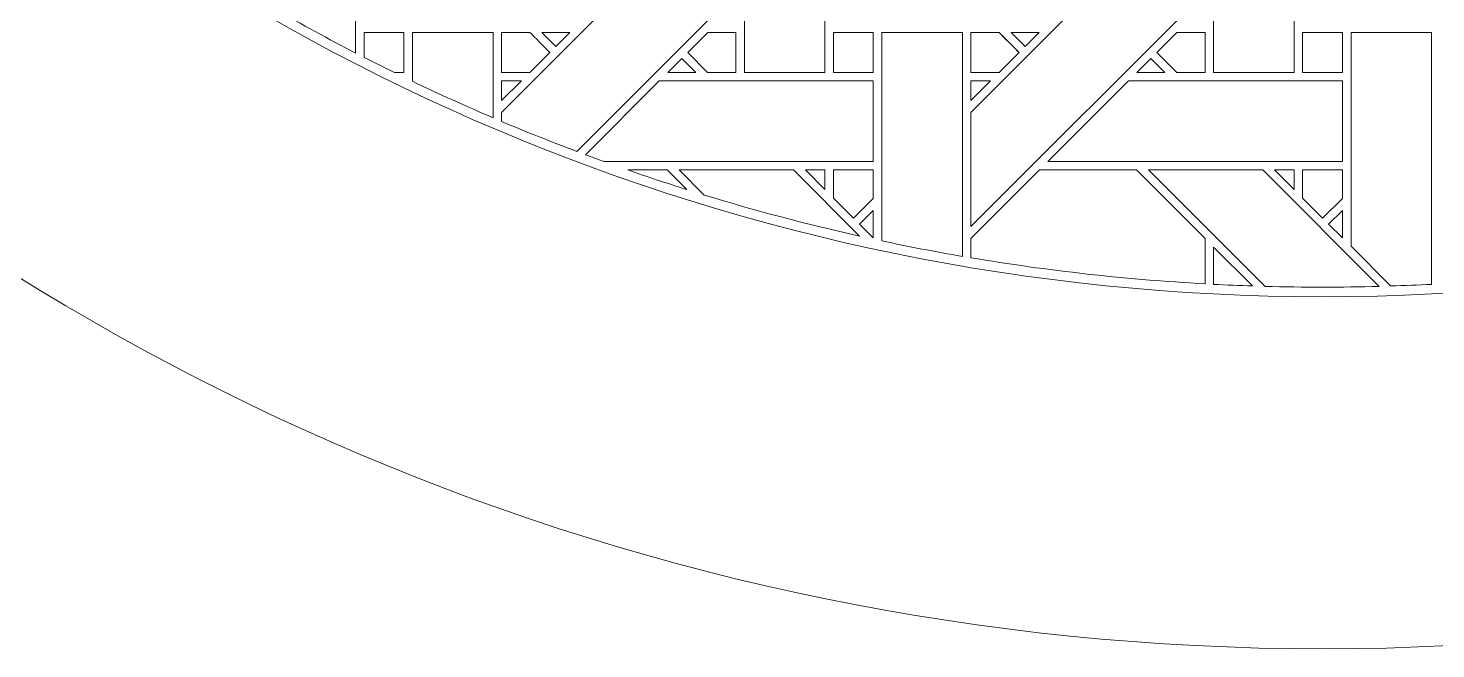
# Model space of a CAD drawing. Header units: inches. Extents: x 7.4 to 17.4, y 4.1 to 14.1.
# Drawn here: x 9.766 to 12.612, y 4.095 to 5.349 of the extents above; entities that cross this region are included whole.
import ezdxf

# ---------------------------------------------------------------- set-up
doc = ezdxf.new("R2010")
doc.units = ezdxf.units.IN
doc.header["$MEASUREMENT"] = 0
doc.layers.add('Design', color=7, linetype='Continuous', lineweight=0)

msp = doc.modelspace()

# ---------------------------------------------------------------- linework, layer by layer
at = {"layer": 'Design'}
for points, knots in [([(12.3829, 14.0948), (9.6214, 14.0948), (7.3829, 11.8562), (7.3829, 9.0948), (7.3829, 6.3333), (9.6214, 4.0948), (12.3829, 4.0948), (15.1443, 4.0948), (17.3829, 6.3333), (17.3829, 9.0948), (17.3829, 11.8562), (15.1443, 14.0948), (12.3829, 14.0948)], [0, 0, 0, 0, 1, 1, 1, 2, 2, 2, 3, 3, 3, 4, 4, 4, 4]), ([(12.3829, 13.3833), (10.0144, 13.3833), (8.0943, 11.4632), (8.0943, 9.0948), (8.0943, 6.7263), (10.0144, 4.8063), (12.3829, 4.8063), (14.7513, 4.8063), (16.6714, 6.7263), (16.6714, 9.0948), (16.6714, 11.4632), (14.7513, 13.3833), (12.3829, 13.3833)], [0, 0, 0, 0, 1, 1, 1, 2, 2, 2, 3, 3, 3, 4, 4, 4, 4]), ([(10.265, 5.3872), (10.265, 5.3872), (10.265, 5.8553), (10.265, 5.8553), (10.265, 5.8553), (10.4278, 5.6932), (10.4278, 5.6932), (10.4278, 5.6932), (10.4278, 5.2987), (10.4278, 5.2987), (10.3728, 5.3271), (10.3185, 5.3566), (10.265, 5.3872)], [0, 0, 0, 0, 1, 1, 1, 2, 2, 2, 3, 3, 3, 4, 4, 4, 4]), ([(11.3765, 5.6932), (11.3765, 5.6932), (11.3765, 5.2595), (11.3765, 5.2595), (11.3765, 5.2595), (11.2137, 5.2595), (11.2137, 5.2595), (11.2137, 5.2595), (11.2137, 5.8553), (11.2137, 5.8553), (11.2137, 5.8553), (11.3765, 5.6932), (11.3765, 5.6932)], [0, 0, 0, 0, 1, 1, 1, 2, 2, 2, 3, 3, 3, 4, 4, 4, 4]), ([(12.3252, 5.6932), (12.3252, 5.6932), (12.3252, 5.2595), (12.3252, 5.2595), (12.3252, 5.2595), (12.1625, 5.2595), (12.1625, 5.2595), (12.1625, 5.2595), (12.1625, 5.8553), (12.1625, 5.8553), (12.1625, 5.8553), (12.3252, 5.6932), (12.3252, 5.6932)], [0, 0, 0, 0, 1, 1, 1, 2, 2, 2, 3, 3, 3, 4, 4, 4, 4]), ([(10.7229, 5.1782), (10.7229, 5.1782), (11.1966, 5.6518), (11.1966, 5.6518), (11.1966, 5.6518), (11.1966, 5.4217), (11.1966, 5.4217), (11.1966, 5.4217), (10.8748, 5.0999), (10.8748, 5.0999), (10.8238, 5.1192), (10.773, 5.1392), (10.7229, 5.1604), (10.7229, 5.1604), (10.7229, 5.1782), (10.7229, 5.1782)], [0, 0, 0, 0, 1, 1, 1, 2, 2, 2, 3, 3, 3, 4, 4, 4, 5, 5, 5, 5]), ([(11.6717, 5.1782), (11.6717, 5.1782), (12.1453, 5.6518), (12.1453, 5.6518), (12.1453, 5.6518), (12.1453, 5.4217), (12.1453, 5.4217), (12.1453, 5.4217), (11.6717, 4.9481), (11.6717, 4.9481), (11.6717, 4.9481), (11.6717, 5.1782), (11.6717, 5.1782)], [0, 0, 0, 0, 1, 1, 1, 2, 2, 2, 3, 3, 3, 4, 4, 4, 4]), ([(10.4451, 5.2898), (10.4451, 5.2898), (10.4451, 5.3403), (10.4451, 5.3403), (10.4451, 5.3403), (10.5253, 5.3403), (10.5253, 5.3403), (10.5253, 5.3403), (10.5253, 5.2595), (10.5253, 5.2595), (10.5253, 5.2595), (10.5061, 5.2595), (10.5061, 5.2595), (10.4857, 5.2695), (10.4653, 5.2795), (10.4451, 5.2898)], [0, 0, 0, 0, 1, 1, 1, 2, 2, 2, 3, 3, 3, 4, 4, 4, 5, 5, 5, 5]), ([(10.5253, 5.2595), (10.5253, 5.2595), (10.5061, 5.2595), (10.5061, 5.2595), (10.4857, 5.2695), (10.4653, 5.2795), (10.4451, 5.2898), (10.4451, 5.2898), (10.4451, 5.3403), (10.4451, 5.3403), (10.4451, 5.3403), (10.5253, 5.3403), (10.5253, 5.3403), (10.5253, 5.3403), (10.5253, 5.2595), (10.5253, 5.2595)], [0, 0, 0, 0, 1, 1, 1, 2, 2, 2, 3, 3, 3, 4, 4, 4, 5, 5, 5, 5]), ([(10.5429, 5.2415), (10.5429, 5.2415), (10.5429, 5.3403), (10.5429, 5.3403), (10.5429, 5.3403), (10.7058, 5.3403), (10.7058, 5.3403), (10.7058, 5.3403), (10.7058, 5.1678), (10.7058, 5.1678), (10.6509, 5.1913), (10.5966, 5.2158), (10.5429, 5.2415)], [0, 0, 0, 0, 1, 1, 1, 2, 2, 2, 3, 3, 3, 4, 4, 4, 4]), ([(10.8203, 5.2999), (10.8203, 5.2999), (10.7799, 5.2595), (10.7799, 5.2595), (10.7799, 5.2595), (10.7229, 5.2595), (10.7229, 5.2595), (10.7229, 5.2595), (10.7229, 5.3403), (10.7229, 5.3403), (10.7229, 5.3403), (10.78, 5.3403), (10.78, 5.3403), (10.7851, 5.3351), (10.8159, 5.3043), (10.8203, 5.2999)], [0, 0, 0, 0, 1, 1, 1, 2, 2, 2, 3, 3, 3, 4, 4, 4, 5, 5, 5, 5]), ([(10.7229, 5.2595), (10.7229, 5.2595), (10.7229, 5.3403), (10.7229, 5.3403), (10.7229, 5.3403), (10.78, 5.3403), (10.78, 5.3403), (10.7852, 5.3351), (10.816, 5.3042), (10.8203, 5.2999), (10.8203, 5.2999), (10.7799, 5.2595), (10.7799, 5.2595), (10.7799, 5.2595), (10.7229, 5.2595), (10.7229, 5.2595)], [0, 0, 0, 0, 1, 1, 1, 2, 2, 2, 3, 3, 3, 4, 4, 4, 5, 5, 5, 5]), ([(10.8044, 5.3403), (10.8044, 5.3403), (10.8608, 5.3403), (10.8608, 5.3403), (10.8608, 5.3403), (10.8325, 5.3121), (10.8325, 5.3121), (10.8325, 5.3121), (10.8044, 5.3403), (10.8044, 5.3403)], [0, 0, 0, 0, 1, 1, 1, 2, 2, 2, 3, 3, 3, 3]), ([(11.1396, 5.3403), (11.1396, 5.3403), (11.1966, 5.3403), (11.1966, 5.3403), (11.1966, 5.3403), (11.1966, 5.2595), (11.1966, 5.2595), (11.1966, 5.2595), (11.1395, 5.2595), (11.1395, 5.2595), (11.1395, 5.2595), (11.0991, 5.2998), (11.0991, 5.2998), (11.0991, 5.2998), (11.1396, 5.3403), (11.1396, 5.3403)], [0, 0, 0, 0, 1, 1, 1, 2, 2, 2, 3, 3, 3, 4, 4, 4, 5, 5, 5, 5]), ([(11.1966, 5.3403), (11.1966, 5.3403), (11.1966, 5.2595), (11.1966, 5.2595), (11.1966, 5.2595), (11.1395, 5.2595), (11.1395, 5.2595), (11.1395, 5.2595), (11.0991, 5.2998), (11.0991, 5.2998), (11.0991, 5.2998), (11.1396, 5.3403), (11.1396, 5.3403), (11.1396, 5.3403), (11.1966, 5.3403), (11.1966, 5.3403)], [0, 0, 0, 0, 1, 1, 1, 2, 2, 2, 3, 3, 3, 4, 4, 4, 5, 5, 5, 5]), ([(11.474, 5.3403), (11.474, 5.3403), (11.474, 5.2595), (11.474, 5.2595), (11.474, 5.2595), (11.3938, 5.2595), (11.3938, 5.2595), (11.3938, 5.2595), (11.3938, 5.3403), (11.3938, 5.3403), (11.3938, 5.3403), (11.474, 5.3403), (11.474, 5.3403)], [0, 0, 0, 0, 1, 1, 1, 2, 2, 2, 3, 3, 3, 4, 4, 4, 4]), ([(11.3938, 5.3403), (11.3938, 5.3403), (11.474, 5.3403), (11.474, 5.3403), (11.474, 5.3403), (11.474, 5.2595), (11.474, 5.2595), (11.474, 5.2595), (11.3938, 5.2595), (11.3938, 5.2595), (11.3938, 5.2595), (11.3938, 5.3403), (11.3938, 5.3403)], [0, 0, 0, 0, 1, 1, 1, 2, 2, 2, 3, 3, 3, 4, 4, 4, 4]), ([(11.4916, 4.9191), (11.4916, 4.9191), (11.4916, 5.3403), (11.4916, 5.3403), (11.4916, 5.3403), (11.6545, 5.3403), (11.6545, 5.3403), (11.6545, 5.3403), (11.6545, 4.8878), (11.6545, 4.8878), (11.5998, 4.8972), (11.5455, 4.9076), (11.4916, 4.9191)], [0, 0, 0, 0, 1, 1, 1, 2, 2, 2, 3, 3, 3, 4, 4, 4, 4]), ([(11.6717, 5.3403), (11.6717, 5.3403), (11.7287, 5.3403), (11.7287, 5.3403), (11.7339, 5.3351), (11.7646, 5.3043), (11.7691, 5.2999), (11.7691, 5.2999), (11.7286, 5.2595), (11.7286, 5.2595), (11.7286, 5.2595), (11.6717, 5.2595), (11.6717, 5.2595), (11.6717, 5.2595), (11.6717, 5.3403), (11.6717, 5.3403)], [0, 0, 0, 0, 1, 1, 1, 2, 2, 2, 3, 3, 3, 4, 4, 4, 5, 5, 5, 5]), ([(11.6717, 5.3403), (11.6717, 5.3403), (11.7287, 5.3403), (11.7287, 5.3403), (11.734, 5.335), (11.7649, 5.3041), (11.7691, 5.2999), (11.7691, 5.2999), (11.7286, 5.2595), (11.7286, 5.2595), (11.7286, 5.2595), (11.6717, 5.2595), (11.6717, 5.2595), (11.6717, 5.2595), (11.6717, 5.3403), (11.6717, 5.3403)], [0, 0, 0, 0, 1, 1, 1, 2, 2, 2, 3, 3, 3, 4, 4, 4, 5, 5, 5, 5]), ([(11.8096, 5.3403), (11.8096, 5.3403), (11.7813, 5.3121), (11.7813, 5.3121), (11.7813, 5.3121), (11.7531, 5.3403), (11.7531, 5.3403), (11.7531, 5.3403), (11.8096, 5.3403), (11.8096, 5.3403)], [0, 0, 0, 0, 1, 1, 1, 2, 2, 2, 3, 3, 3, 3]), ([(12.0883, 5.3403), (12.0883, 5.3403), (12.1453, 5.3403), (12.1453, 5.3403), (12.1453, 5.3403), (12.1453, 5.2595), (12.1453, 5.2595), (12.1453, 5.2595), (12.0882, 5.2595), (12.0882, 5.2595), (12.0882, 5.2595), (12.0479, 5.2998), (12.0479, 5.2998), (12.0479, 5.2998), (12.0883, 5.3403), (12.0883, 5.3403)], [0, 0, 0, 0, 1, 1, 1, 2, 2, 2, 3, 3, 3, 4, 4, 4, 5, 5, 5, 5]), ([(12.0479, 5.2998), (12.0479, 5.2998), (12.0883, 5.3403), (12.0883, 5.3403), (12.0883, 5.3403), (12.1453, 5.3403), (12.1453, 5.3403), (12.1453, 5.3403), (12.1453, 5.2595), (12.1453, 5.2595), (12.1453, 5.2595), (12.0882, 5.2595), (12.0882, 5.2595), (12.0882, 5.2595), (12.0479, 5.2998), (12.0479, 5.2998)], [0, 0, 0, 0, 1, 1, 1, 2, 2, 2, 3, 3, 3, 4, 4, 4, 5, 5, 5, 5]), ([(12.3425, 5.3403), (12.3425, 5.3403), (12.4228, 5.3403), (12.4228, 5.3403), (12.4228, 5.3403), (12.4228, 5.2595), (12.4228, 5.2595), (12.4228, 5.2595), (12.3425, 5.2595), (12.3425, 5.2595), (12.3425, 5.2595), (12.3425, 5.3403), (12.3425, 5.3403)], [0, 0, 0, 0, 1, 1, 1, 2, 2, 2, 3, 3, 3, 4, 4, 4, 4]), ([(12.4228, 5.3403), (12.4228, 5.3403), (12.4228, 5.2595), (12.4228, 5.2595), (12.4228, 5.2595), (12.3425, 5.2595), (12.3425, 5.2595), (12.3425, 5.2595), (12.3425, 5.3403), (12.3425, 5.3403), (12.3425, 5.3403), (12.4228, 5.3403), (12.4228, 5.3403)], [0, 0, 0, 0, 1, 1, 1, 2, 2, 2, 3, 3, 3, 4, 4, 4, 4]), ([(12.5204, 4.8281), (12.5204, 4.8281), (12.4403, 4.9081), (12.4403, 4.9081), (12.4403, 4.9081), (12.4403, 5.3403), (12.4403, 5.3403), (12.4403, 5.3403), (12.6032, 5.3403), (12.6032, 5.3403), (12.6032, 5.3403), (12.6032, 4.8312), (12.6032, 4.8312), (12.5757, 4.8298), (12.548, 4.8289), (12.5204, 4.8281)], [0, 0, 0, 0, 1, 1, 1, 2, 2, 2, 3, 3, 3, 4, 4, 4, 5, 5, 5, 5]), ([(11.1153, 5.2595), (11.1153, 5.2595), (11.0588, 5.2595), (11.0588, 5.2595), (11.0588, 5.2595), (11.087, 5.2878), (11.087, 5.2878), (11.087, 5.2878), (11.1153, 5.2595), (11.1153, 5.2595)], [0, 0, 0, 0, 1, 1, 1, 2, 2, 2, 3, 3, 3, 3]), ([(12.064, 5.2595), (12.064, 5.2595), (12.0075, 5.2595), (12.0075, 5.2595), (12.0075, 5.2595), (12.0358, 5.2878), (12.0358, 5.2878), (12.0358, 5.2878), (12.064, 5.2595), (12.064, 5.2595)], [0, 0, 0, 0, 1, 1, 1, 2, 2, 2, 3, 3, 3, 3]), ([(10.7628, 5.2424), (10.7628, 5.2424), (10.7229, 5.2025), (10.7229, 5.2025), (10.7229, 5.2025), (10.7229, 5.2424), (10.7229, 5.2424), (10.7229, 5.2424), (10.7628, 5.2424), (10.7628, 5.2424)], [0, 0, 0, 0, 1, 1, 1, 2, 2, 2, 3, 3, 3, 3]), ([(11.4741, 5.0795), (11.4741, 5.0795), (10.9295, 5.0795), (10.9295, 5.0795), (10.9171, 5.084), (10.9048, 5.0886), (10.8925, 5.0932), (10.8925, 5.0932), (11.0416, 5.2424), (11.0416, 5.2424), (11.0416, 5.2424), (11.4741, 5.2424), (11.4741, 5.2424), (11.4741, 5.2424), (11.4741, 5.0795), (11.4741, 5.0795)], [0, 0, 0, 0, 1, 1, 1, 2, 2, 2, 3, 3, 3, 4, 4, 4, 5, 5, 5, 5]), ([(11.7115, 5.2424), (11.7115, 5.2424), (11.6717, 5.2025), (11.6717, 5.2025), (11.6717, 5.2025), (11.6717, 5.2424), (11.6717, 5.2424), (11.6717, 5.2424), (11.7115, 5.2424), (11.7115, 5.2424)], [0, 0, 0, 0, 1, 1, 1, 2, 2, 2, 3, 3, 3, 3]), ([(12.4228, 5.0796), (12.4228, 5.0796), (11.8275, 5.0796), (11.8275, 5.0796), (11.8275, 5.0796), (11.9904, 5.2424), (11.9904, 5.2424), (11.9904, 5.2424), (12.4228, 5.2424), (12.4228, 5.2424), (12.4228, 5.2424), (12.4228, 5.0796), (12.4228, 5.0796)], [0, 0, 0, 0, 1, 1, 1, 2, 2, 2, 3, 3, 3, 4, 4, 4, 4]), ([(11.0578, 5.0624), (11.0578, 5.0624), (11.0975, 5.0227), (11.0975, 5.0227), (11.0575, 5.0353), (11.0178, 5.0486), (10.9783, 5.0624), (10.9783, 5.0624), (11.0578, 5.0624), (11.0578, 5.0624)], [0, 0, 0, 0, 1, 1, 1, 2, 2, 2, 3, 3, 3, 3]), ([(11.0821, 5.0624), (11.0821, 5.0624), (11.313, 5.0624), (11.313, 5.0624), (11.313, 5.0624), (11.4466, 4.9289), (11.4466, 4.9289), (11.3404, 4.9526), (11.2357, 4.9803), (11.1327, 5.0118), (11.1327, 5.0118), (11.0821, 5.0624), (11.0821, 5.0624)], [0, 0, 0, 0, 1, 1, 1, 2, 2, 2, 3, 3, 3, 4, 4, 4, 4]), ([(11.3766, 5.0624), (11.3766, 5.0624), (11.3766, 5.0226), (11.3766, 5.0226), (11.3766, 5.0226), (11.3372, 5.0624), (11.3372, 5.0624), (11.3372, 5.0624), (11.3766, 5.0624), (11.3766, 5.0624)], [0, 0, 0, 0, 1, 1, 1, 2, 2, 2, 3, 3, 3, 3]), ([(11.474, 5.0624), (11.474, 5.0624), (11.474, 5.0048), (11.474, 5.0048), (11.474, 5.0048), (11.4341, 4.9648), (11.4341, 4.9648), (11.4341, 4.9648), (11.3938, 5.0052), (11.3938, 5.0052), (11.3938, 5.0052), (11.3938, 5.0624), (11.3938, 5.0624), (11.3938, 5.0624), (11.474, 5.0624), (11.474, 5.0624)], [0, 0, 0, 0, 1, 1, 1, 2, 2, 2, 3, 3, 3, 4, 4, 4, 5, 5, 5, 5]), ([(11.4341, 4.9648), (11.4341, 4.9648), (11.3938, 5.0052), (11.3938, 5.0052), (11.3938, 5.0052), (11.3938, 5.0624), (11.3938, 5.0624), (11.3938, 5.0624), (11.474, 5.0624), (11.474, 5.0624), (11.474, 5.0624), (11.474, 5.0048), (11.474, 5.0048), (11.474, 5.0048), (11.4341, 4.9648), (11.4341, 4.9648)], [0, 0, 0, 0, 1, 1, 1, 2, 2, 2, 3, 3, 3, 4, 4, 4, 5, 5, 5, 5]), ([(11.6717, 4.8849), (11.6717, 4.8849), (11.6717, 4.9237), (11.6717, 4.9237), (11.6717, 4.9237), (11.8104, 5.0624), (11.8104, 5.0624), (11.8104, 5.0624), (12.0066, 5.0624), (12.0066, 5.0624), (12.0066, 5.0624), (12.1453, 4.9237), (12.1453, 4.9237), (12.1453, 4.9237), (12.1453, 4.8323), (12.1453, 4.8323), (11.9849, 4.8411), (11.8269, 4.8589), (11.6717, 4.8849)], [0, 0, 0, 0, 1, 1, 1, 2, 2, 2, 3, 3, 3, 4, 4, 4, 5, 5, 5, 6, 6, 6, 6]), ([(11.6717, 4.8849), (11.6717, 4.8849), (11.6717, 4.9237), (11.6717, 4.9237), (11.6717, 4.9237), (11.8104, 5.0624), (11.8104, 5.0624), (11.8104, 5.0624), (12.0066, 5.0624), (12.0066, 5.0624), (12.0066, 5.0624), (12.1453, 4.9237), (12.1453, 4.9237), (12.1453, 4.9237), (12.1453, 4.8323), (12.1453, 4.8323), (11.9849, 4.8411), (11.8269, 4.8589), (11.6717, 4.8849)], [0, 0, 0, 0, 1, 1, 1, 2, 2, 2, 3, 3, 3, 4, 4, 4, 5, 5, 5, 6, 6, 6, 6]), ([(12.497, 4.8272), (12.4591, 4.8262), (12.421, 4.8256), (12.3829, 4.8256), (12.344, 4.8256), (12.3052, 4.8262), (12.2666, 4.8272), (12.2666, 4.8272), (12.0308, 5.0624), (12.0308, 5.0624), (12.0308, 5.0624), (12.2618, 5.0624), (12.2618, 5.0624), (12.2618, 5.0624), (12.497, 4.8272), (12.497, 4.8272)], [0, 0, 0, 0, 1, 1, 1, 2, 2, 2, 3, 3, 3, 4, 4, 4, 5, 5, 5, 5]), ([(12.2859, 5.0624), (12.2859, 5.0624), (12.3253, 5.0624), (12.3253, 5.0624), (12.3253, 5.0624), (12.3253, 5.0226), (12.3253, 5.0226), (12.3253, 5.0226), (12.2859, 5.0624), (12.2859, 5.0624)], [0, 0, 0, 0, 1, 1, 1, 2, 2, 2, 3, 3, 3, 3]), ([(12.3425, 5.0624), (12.3425, 5.0624), (12.4228, 5.0624), (12.4228, 5.0624), (12.4228, 5.0624), (12.4228, 5.0048), (12.4228, 5.0048), (12.4228, 5.0048), (12.3828, 4.9648), (12.3828, 4.9648), (12.3828, 4.9648), (12.3425, 5.0052), (12.3425, 5.0052), (12.3425, 5.0052), (12.3425, 5.0624), (12.3425, 5.0624)], [0, 0, 0, 0, 1, 1, 1, 2, 2, 2, 3, 3, 3, 4, 4, 4, 5, 5, 5, 5]), ([(12.4228, 5.0048), (12.4228, 5.0048), (12.3828, 4.9648), (12.3828, 4.9648), (12.3828, 4.9648), (12.3425, 5.0052), (12.3425, 5.0052), (12.3425, 5.0052), (12.3425, 5.0624), (12.3425, 5.0624), (12.3425, 5.0624), (12.4228, 5.0624), (12.4228, 5.0624), (12.4228, 5.0624), (12.4228, 5.0048), (12.4228, 5.0048)], [0, 0, 0, 0, 1, 1, 1, 2, 2, 2, 3, 3, 3, 4, 4, 4, 5, 5, 5, 5]), ([(11.4741, 4.9806), (11.4741, 4.9806), (11.4741, 4.9254), (11.4741, 4.9254), (11.4741, 4.9254), (11.4463, 4.9528), (11.4463, 4.9528), (11.4463, 4.9528), (11.4741, 4.9806), (11.4741, 4.9806)], [0, 0, 0, 0, 1, 1, 1, 2, 2, 2, 3, 3, 3, 3]), ([(12.4228, 4.9806), (12.4228, 4.9806), (12.4228, 4.9254), (12.4228, 4.9254), (12.4228, 4.9254), (12.395, 4.9528), (12.395, 4.9528), (12.395, 4.9528), (12.4228, 4.9806), (12.4228, 4.9806)], [0, 0, 0, 0, 1, 1, 1, 2, 2, 2, 3, 3, 3, 3]), ([(12.1625, 4.9066), (12.1625, 4.9066), (12.2412, 4.8282), (12.2412, 4.8282), (12.2149, 4.8291), (12.1886, 4.8299), (12.1625, 4.8312), (12.1625, 4.8312), (12.1625, 4.9066), (12.1625, 4.9066)], [0, 0, 0, 0, 1, 1, 1, 2, 2, 2, 3, 3, 3, 3])]:
    msp.add_open_spline(points, degree=3, knots=knots, dxfattribs=at)

doc.saveas('drawing.dxf')
